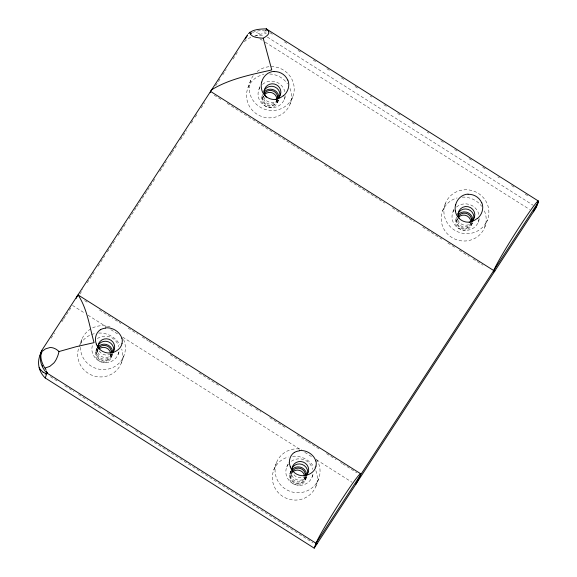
<?xml version="1.0" encoding="UTF-8"?>
<svg xmlns="http://www.w3.org/2000/svg" width="577" height="577" viewBox="0 0 577 577"><rect width="100%" height="100%" fill="white"/><g stroke="black" fill="none" stroke-linecap="round" stroke-linejoin="round"><path stroke-width="0.43" stroke-dasharray="2.88 2.16" d="M81.847 339.413L79.15 346.755A22.59 21.876 20.2 0 0 99.446 376.911A22.59 21.876 20.2 0 0 121.704 348.984M95.876 351.112L96.77 348.667M96.143 350.665L96.958 348.465A8.388 8.128 20.2 0 0 101.675 359.99A8.388 8.128 20.2 0 0 112.58 353.975M96.655 352.872L97.376 350.91M110.625 355.684L111.347 353.723M111.411 357.437L112.609 354.177M121.22 363.2L123.925 355.858M247.987 87.682L250.685 80.34M258.986 89.262L260.508 85.129M262.045 96.135L262.643 94.498M262.831 97.888L263.552 95.933A7.133 6.91 20.2 0 0 277.14 100.023M276.794 100.701L277.515 98.746M277.58 102.461L278.482 100.009M290.058 104.127L292.763 96.785M273.815 469.916L276.52 462.574M286.776 466.952L288.587 462.026M289.834 473.825L290.736 471.373M290.108 473.371L291.19 470.435M290.62 475.578L291.342 473.623M304.591 478.391L305.305 476.436A7.133 6.91 20.2 0 1 296.044 481.543A7.133 6.91 20.2 0 1 291.991 471.755M305.37 480.151L306.575 476.883M315.893 486.353L318.591 479.011M442.653 210.843L445.357 203.501M452.952 211.968L454.467 207.835M456.003 218.842L456.602 217.204M456.789 220.594L457.511 218.64A7.133 6.91 20.2 0 0 470.515 223.854M471.546 225.167L472.44 222.715M484.73 227.28L487.428 219.938A22.59 21.876 20.2 0 0 462.79 189.97A22.59 21.876 20.2 0 0 448.956 225.246A22.59 21.876 20.2 0 0 487.428 219.938M118.069 354.523L119.518 350.592M284.237 99.54L285.976 94.83M312.027 477.229L313.477 473.299M478.203 222.246L479.934 217.536M51.122 338.223L54.519 333.001M61.811 321.815L63.275 319.579M63.758 318.829L71.05 307.642M79.871 294.104L82.814 289.589M87.235 282.809L94.109 272.265M98.032 266.235L104.906 255.69M107.365 251.925L115.71 239.116M118.162 235.351L126.507 222.549M128.959 218.777L136.323 207.482M136.814 206.725L147.121 190.908M147.618 190.158L155.473 178.105M159.887 171.326L166.27 161.531M170.193 155.509L171.672 153.244M172.162 152.494L177.067 144.964M180.507 139.692L186.393 130.647M191.304 123.117L193.266 120.103M195.235 117.088L197.197 114.08M201.121 108.05L204.561 102.778M215.639 85.771L220.991 77.57M222.722 74.909L226.155 69.637M233.029 59.092L237.94 51.555M255.359 35.947L257.58 35.074M259.369 34.497L263.639 33.495M264.641 33.329L266.372 33.084M269.928 32.673L273.722 35.074M284.36 41.804L287.404 43.729M298.042 50.459L301.079 52.384M313.239 60.073L316.275 61.999M326.914 68.728L329.957 70.654M341.353 77.859L344.397 79.785M355.035 86.514L358.072 88.44M370.232 96.128L371.747 97.087M383.907 104.783L386.951 106.702M397.582 113.438L401.383 115.84M412.021 122.569L415.065 124.495M427.218 132.183L428.74 133.143M440.9 140.838L443.937 142.757M454.575 149.486L457.619 151.412M469.014 158.625L472.051 160.55M482.689 167.28L485.733 169.198M497.886 176.894L499.408 177.853M511.568 185.542L514.605 187.467M525.243 194.197L529.044 196.598M267.367 37.087L533.321 205.34M259.895 38.81L262.16 40.246M265.182 42.157L529.607 209.444M214.19 95.183L221.799 100.001M227.129 103.37L291.825 144.3M292.589 144.784L317.703 160.673M324.555 165.008L345.111 178.012M349.676 180.897L374.033 196.31M374.798 196.793L384.693 203.054M392.302 207.864L414.373 221.828M422.746 227.129L441.78 239.166M447.867 243.018L455.477 247.836M459.285 250.245L469.18 256.505M472.989 258.907L482.884 265.168M84.66 300.61L88.346 302.939M99.41 309.936L112.681 318.338M114.895 319.737L120.788 323.466M128.166 328.133L137.752 334.198M142.173 336.997L148.073 340.726M148.808 341.195L153.972 344.462M157.658 346.791L162.822 350.059M170.193 354.725L183.472 363.121M184.943 364.051L187.893 365.919M198.957 372.915L218.863 385.508M226.234 390.175L235.82 396.24M240.984 399.508L252.048 406.504M255.734 408.833L260.891 412.101M269.74 417.698L286.704 428.43M297.025 434.957L307.346 441.492M308.089 441.96L319.146 448.956M326.524 453.623L336.11 459.681M340.531 462.48L342.002 463.418M342.745 463.879L356.752 472.743M72.507 305.406L85.043 313.333M87.992 315.201L106.428 326.863M110.849 329.662L118.227 334.328M122.649 337.127L300.357 449.555M304.786 452.354L312.157 457.02M316.585 459.819L351.977 482.206M50.365 376.687L58.731 381.981M64.819 385.833L73.95 391.603M78.508 394.488L87.639 400.265M93.719 404.116L101.328 408.927M107.416 412.779L115.782 418.065M121.105 421.434L129.472 426.728M135.552 430.579L143.161 435.39M150.006 439.724L312.77 542.697M252.611 32.442A21.385 20.714 20.2 0 1 266.437 31.324M244.323 41.768A21.385 20.714 20.2 0 1 251.514 37.043M254.58 36.106A21.385 20.714 20.2 0 1 263.184 35.911M276.895 100.016A7.133 6.91 20.2 0 1 267.872 105.923A7.133 6.91 20.2 0 1 263.48 96.027A8.388 8.128 20.2 0 0 277.768 100.045M110.748 354.292A7.133 6.91 20.2 0 1 101.437 360.82A7.133 6.91 20.2 0 1 97.989 349.965M304.706 476.999A7.133 6.91 20.2 0 1 295.085 483.418A7.133 6.91 20.2 0 1 292.373 472.188A8.388 8.128 20.2 0 0 304.555 476.753M470.76 223.407A7.133 6.91 20.2 0 1 461.492 228.521A7.133 6.91 20.2 0 1 457.438 218.733A8.388 8.128 20.2 0 0 471.726 222.751M278.302 100.499A8.388 8.128 20.2 0 1 267.829 105A8.388 8.128 20.2 0 1 262.506 94.909M112.522 353.86A8.388 8.128 20.2 0 1 97.116 348.537M111.188 354.386A7.133 6.91 20.2 0 1 101.754 358.714A7.133 6.91 20.2 0 1 98.032 349.049M306.538 476.681A8.388 8.128 20.2 0 1 295.64 482.697A8.388 8.128 20.2 0 1 290.873 471.178M306.481 476.566A8.388 8.128 20.2 0 1 291.075 471.243M472.26 223.205A8.388 8.128 20.2 0 1 461.788 227.706A8.388 8.128 20.2 0 1 456.465 217.616M123.622 339.521A22.59 21.876 20.2 0 1 107.38 369.244A22.59 21.876 20.2 0 1 80.383 347.246M80.744 343.257A22.59 21.876 20.2 0 1 110.878 327.267M80.347 344.217A22.59 21.876 20.2 0 1 95.046 333.499M98.681 333.037A22.59 21.876 20.2 0 1 119.915 344.815M110.589 354.047A8.388 8.128 20.2 0 1 98.754 350.189M111.996 354.292A8.388 8.128 20.2 0 1 100.679 361.844A8.388 8.128 20.2 0 1 97.491 348.631M257.075 71.598A22.59 21.876 20.2 0 1 293.505 83.499A22.59 21.876 20.2 0 1 267.209 109.983A22.59 21.876 20.2 0 1 253.909 74.786M290.043 88.49A22.59 21.876 20.2 0 1 276.102 116.893A22.59 21.876 20.2 0 1 247.367 101.437A22.59 21.876 20.2 0 1 263.884 74.426M269.654 73.971A22.59 21.876 20.2 0 1 287.526 83.78M278.143 100.138A8.388 8.128 20.2 0 1 267.526 107.091A8.388 8.128 20.2 0 1 262.362 95.45M316.492 459.306A22.59 21.876 20.2 0 1 304.649 491.777A22.59 21.876 20.2 0 1 275.106 471.885A22.59 21.876 20.2 0 1 301.583 449.267M315.879 470.717A22.59 21.876 20.2 0 1 302.413 498.968A22.59 21.876 20.2 0 1 273.491 484.608A22.59 21.876 20.2 0 1 288.262 457.006M292.633 456.241A22.59 21.876 20.2 0 1 314.198 467.305M305.961 477.006A8.388 8.128 20.2 0 1 294.638 484.55A8.388 8.128 20.2 0 1 291.45 471.344M484.428 210.951A22.59 21.876 20.2 0 1 471.726 239.736A22.59 21.876 20.2 0 1 442.408 225.773A22.59 21.876 20.2 0 1 457.099 197.933M462.191 197.125A22.59 21.876 20.2 0 1 481.745 206.314M472.101 222.852A8.388 8.128 20.2 0 1 461.131 229.682A8.388 8.128 20.2 0 1 456.695 217.522M257.89 33.827A52.161 28.035 -57.4 0 1 259.693 33.336M264.468 32.716A54.159 15.867 -32.7 0 1 265.456 32.579M257.342 32.427A30.805 1.89 -2.6 0 1 256.397 32.507M479.112 218.481A13.632 13.206 20.2 0 1 461.275 229.596A13.632 13.206 20.2 0 1 454.07 209.833M456.501 207.064A13.632 13.206 20.2 0 1 478.816 214.42M285.146 95.775A13.632 13.206 20.2 0 1 267.317 106.882A13.632 13.206 20.2 0 1 260.112 87.12M262.542 84.357A13.632 13.206 20.2 0 1 284.85 91.714M312.756 474.777A13.632 13.206 20.2 0 1 293.902 484.096A13.632 13.206 20.2 0 1 288.594 463.843M291.363 461.247A13.632 13.206 20.2 0 1 312.64 469.404M118.797 352.071A13.632 13.206 20.2 0 1 101.682 362.039A13.632 13.206 20.2 0 1 92.818 344.245M97.405 338.54A13.632 13.206 20.2 0 1 118.682 346.698"/><path stroke-width="0.87" d="M249.841 32.211L250.447 34.404L252.762 36.236A25.713 7.782 -9 0 0 256.051 37.339L258.236 37.736A27.523 8.33 -9 0 0 263.22 38.169A27.581 8.345 -9 0 0 266.062 36.387L267.396 35.255A25.619 7.753 -9 0 0 268.795 33.149L268.478 30.833L266.264 28.872C260.292 29.045 252.964 29.146 248.485 33.639M45.972 369.677C42.164 364.318 39.539 357.79 41.623 351.047M122.05 343.43C120.896 348.847 115.544 352.583 110.171 352.821M316.008 466.144C314.854 471.553 309.503 475.289 304.129 475.527M45.215 377.971L47.011 373.074A21.385 20.714 20.2 0 1 41.739 350.484L39.943 355.382A21.385 20.714 20.2 0 0 45.215 377.971L314.205 548.15L536.365 207.266L538.161 202.368L316.008 543.253L314.205 548.15M261.706 82.158C262.961 76.402 268.117 71.627 274.089 71.382M455.664 204.864C456.926 199.108 462.076 194.334 468.048 194.088M45.59 373.297L47.011 373.074L46.477 370.888M245.333 39.012L247.555 34.728M41.739 350.484L246.119 36.87A21.385 20.714 20.2 0 1 247.252 35.817M39.943 355.382L41.883 352.396M41.522 351.869L45.518 348.861L49.867 347.57A25.713 15.428 86.1 0 1 53.553 348.061L55.457 348.89A27.523 16.517 86.1 0 1 58.991 351.544L76.128 346.719L94.065 342.637C89.529 326.705 87.307 308.962 78.176 295.092A30.285 4.046 78.5 0 0 77.282 295.943A41.941 2.258 -57.7 0 1 76.229 298.367M283.379 95.876C287.937 92.226 290.152 85.634 287.894 80.116M477.345 218.582C481.903 214.932 484.11 208.34 481.853 202.823M100.369 329.719C95.746 332.713 94.296 339.132 96.366 344.087M294.328 452.426C289.704 455.419 288.255 461.838 290.325 466.8M277.991 98.782C270.692 101.465 262.29 95.998 261.475 88.339A15.745 15.529 -21.8 0 1 261.583 82.129M471.95 221.489C464.651 224.172 456.256 218.705 455.441 211.045M45.28 367.967L49.788 366.402L53.82 363.027A25.619 15.37 86.1 0 0 56.517 358.836L57.65 356.197A27.581 16.545 86.1 0 0 58.991 351.544M105.36 327.887C112.32 327.101 119.814 331.53 121.877 338.338M299.326 450.601C306.279 449.808 313.78 454.236 315.835 461.045M44.833 373.031L43.65 372.432M538.298 200.991L266.264 28.872L267.483 29.78M263.22 38.169L271.789 69.925C251.493 74.613 230.288 78.609 212.221 89.406A30.285 6.354 -13.1 0 0 210.576 91.411L493.732 270.548M78.551 295.236L360.575 473.703M47.011 373.074L316.008 543.253M43.015 372.035L40.722 369.994M268.291 30.523L268.875 31.208M39.957 369.013L39.164 367.693M494.907 270.873A41.941 2.258 -57.7 0 1 519.552 226.667A41.941 2.258 -57.7 0 1 533.386 211.831M317.184 543.584A41.941 2.258 -57.7 0 1 341.829 499.379A41.941 2.258 -57.7 0 1 355.663 484.543M264.583 94.498A7.133 6.91 20.2 0 1 276.917 99.309M98.898 349.02A7.133 6.91 20.2 0 1 110.568 352.872M292.856 471.734A7.133 6.91 20.2 0 1 304.526 475.578M458.542 217.204A7.133 6.91 20.2 0 1 470.875 222.015M263.884 92.262A8.388 8.128 20.2 0 1 278.864 98.184M263.848 91.238A8.388 8.128 20.2 0 1 274.695 86.882A8.388 8.128 20.2 0 1 279.383 97.563M264.201 94.065A7.133 6.91 20.2 0 1 277.515 98.746M97.715 347.246A8.388 8.128 20.2 0 1 112.688 353.167M97.672 346.222A8.388 8.128 20.2 0 1 108.526 341.865A8.388 8.128 20.2 0 1 113.215 352.547M98.342 348.515A7.133 6.91 20.2 0 1 111.44 353.037M291.673 469.952A8.388 8.128 20.2 0 1 306.654 475.874M291.637 468.928A8.388 8.128 20.2 0 1 302.11 464.427A8.388 8.128 20.2 0 1 307.433 474.518M292.308 471.221A7.133 6.91 20.2 0 1 305.406 475.744M457.842 214.969A8.388 8.128 20.2 0 1 472.823 220.89M457.806 213.944A8.388 8.128 20.2 0 1 468.279 209.444A8.388 8.128 20.2 0 1 473.602 219.534M458.16 216.772A7.133 6.91 20.2 0 1 471.315 222.109M98.047 347.758A8.388 8.128 20.2 0 1 108.902 339.226A8.388 8.128 20.2 0 1 112.493 352.576M98.696 347.606A8.388 8.128 20.2 0 1 99.395 347.166M111.231 351.018A8.388 8.128 20.2 0 1 111.556 351.804M266.293 97.275A8.388 8.128 20.2 0 1 267.584 85.273A8.388 8.128 20.2 0 1 279.722 87.964A8.388 8.128 20.2 0 1 276.008 99.432M277.407 96.042A8.388 8.128 20.2 0 1 277.725 96.828M292.005 470.464A8.388 8.128 20.2 0 1 303.242 462.069A8.388 8.128 20.2 0 1 305.889 475.823M305.197 473.731A8.388 8.128 20.2 0 1 305.514 474.518M459.278 218.661A8.388 8.128 20.2 0 1 462.725 207.294A8.388 8.128 20.2 0 1 474.186 211.665A8.388 8.128 20.2 0 1 469.173 222.433M471.366 218.748A8.388 8.128 20.2 0 1 471.683 219.534M210.324 92.724A41.941 2.258 -57.7 0 1 210.302 92.356M210.396 91.945A41.941 2.258 -57.7 0 1 210.576 91.411M265.362 30.199A31.439 11.122 1.6 0 1 266.379 30.841M250.699 33.964A31.439 8.965 -29.6 0 1 251.716 32.961M468.07 194.29A13.61 12.91 23 0 1 481.716 202.873M477.222 218.423A15.745 14.836 -63.6 0 1 471.914 221.352M455.368 211.059A15.745 15.529 -21.8 0 1 455.541 204.835M274.104 71.577A13.61 12.91 23 0 1 287.75 80.167M283.264 95.717A15.745 14.836 -63.6 0 1 277.955 98.645M47.473 372.785A31.439 2.005 62.4 0 1 47.184 372.36M42.417 366.106A31.439 1.392 -88.4 0 1 42.453 365.457M40.787 369.944A52.161 24.53 -39.8 0 1 39.9 369.064M43.607 372.54A54.159 24.018 -70.4 0 1 42.958 372.179M45.814 374.004A30.805 10.098 71.1 0 1 45.121 374.019M304.144 475.7A13.61 13.386 15.3 0 1 290.217 466.836M315.944 461.023A15.745 12.795 -1.7 0 1 315.929 466.129M294.364 452.476A15.745 12.99 47 0 1 299.398 450.889M110.185 352.994A13.61 13.386 15.3 0 1 96.258 344.13M121.985 338.317A15.745 12.795 -1.7 0 1 121.971 343.423M100.405 329.763A15.745 12.99 47 0 1 105.44 328.183"/></g></svg>
